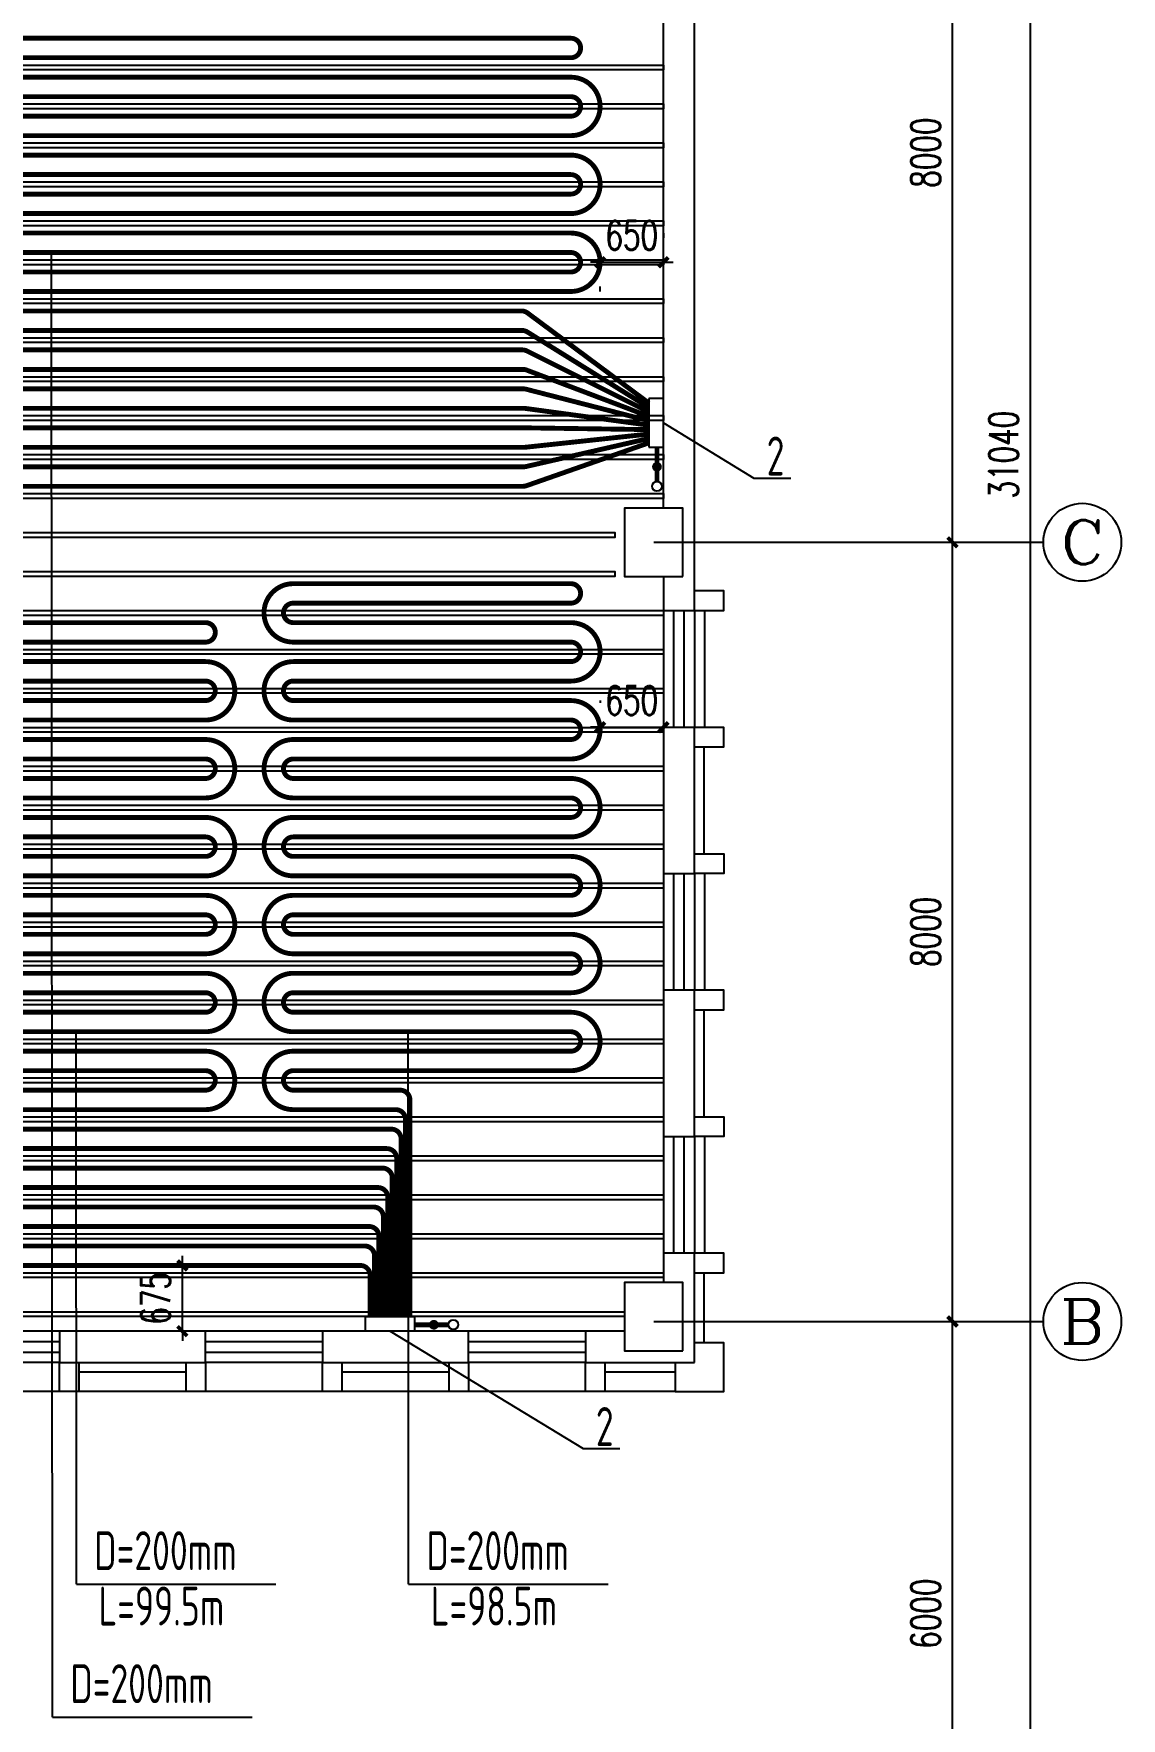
# Model space of a CAD drawing. Extents: x 2430460 to 2514560, y -608375 to -364775.
# Drawn here: x 2493118 to 2504282, y -464617 to -447322 of the extents above; entities that cross this region are included whole.
import ezdxf
from ezdxf.enums import TextEntityAlignment as Align

# ---------------------------------------------------------------- set-up
doc = ezdxf.new("R2010")
doc.units = 0
doc.header["$LTSCALE"] = 1000
doc.header["$MEASUREMENT"] = 0
doc.linetypes.add('DASH', pattern=[0.35, 0.25, -0.1])
for name, color, linetype in [('AXIS', 3, 'Continuous'), ('AXIS_TEXT', 7, 'Continuous'), ('COLUMN', 9, 'Continuous'), ('EQ-采暖分集水器', 7, 'Continuous'), ('PIPE-地暖供', 4, 'Continuous'), ('PIPE-暖供水', 3, 'Continuous'), ('PUB_DIM', 3, 'Continuous'), ('TH_DIM', 3, 'Continuous'), ('VPIPE-暖供水', 3, 'Continuous'), ('VPIPE-暖回水', 2, 'Continuous'), ('WALL', 9, 'Continuous'), ('WINDOW', 4, 'Continuous'), ('木龙骨', 23, 'Continuous')]:
    doc.layers.add(name, color=color, linetype=linetype)
doc.styles.add('26#标准$0$TSSD_REIN', font='Tssdeng.shx', dxfattribs={"width": 0.7, "bigfont": 'tssdchn.shx'})
doc.styles.add('_TCH_AXIS', font='COMPLEX', dxfattribs={"bigfont": 'GBCBIG'})
doc.styles.add('_TCH_DIM_T3', font='SIMPLEX', dxfattribs={"width": 0.705882, "bigfont": 'GBCBIG'})
doc.styles.add('COMPLEX', font='COMPLEX')
doc.dimstyles.new('_TCH_ARCH&&100', dxfattribs={"dimtxt": 297.5, "dimasz": 100, "dimexe": 250, "dimexo": 300, "dimgap": 126.25, "dimtad": 1, "dimdec": 0, "dimzin": 0, "dimdsep": 46, "dimtxsty": '_TCH_DIM_T3', "dimblk": 'ARCHTICK', "dimcen": 0.09, "dimclrt": 7, "dimazin": 2, "dimtfac": 1, "dimtdec": 0, "dimtix": 1, "dimtmove": 2, "dimatfit": 3, "dimfxl": 30, "dimtolj": 1, "dimtzin": 0, "dimarcsym": 0})

# ---------------------------------------------------------------- blocks, each defined once
blk = doc.blocks.new('_ArchTick')
at = {"color": 0, "linetype": 'ByBlock', "const_width": 0.4}
blk.add_lwpolyline([(-0.5, -0.5), (0.5, 0.5)], dxfattribs=at)
blk = doc.blocks.new('*D100')
at = {"layer": 'Defpoints', "color": 0, "transparency": 16777216}
for p in [(17435, 19360), (18767, 19360), (17435, 11360)]:
    blk.add_point(p, dxfattribs=at)
at = {"layer": 'PUB_DIM', "color": 0, "lineweight": -2, "transparency": 16777216}
for p, q in [((17735, 19360), (19017, 19360)), ((18767, 11360), (18767, 19360)), ((17735, 11360), (19017, 11360))]:
    blk.add_line(p, q, dxfattribs=at)
at = {"layer": 'PUB_DIM', "color": 0, "lineweight": -2, "transparency": 16777216, "xscale": 100, "yscale": 100, "zscale": 100}
for p, rotation in [((18767, 19360), 90), ((18767, 11360), 270)]:
    blk.add_blockref('_ArchTick', p, dxfattribs=dict(at, rotation=rotation))
at = {"layer": 'PUB_DIM', "color": 7, "transparency": 16777216, "insert": (18492, 15360), "char_height": 297.5, "attachment_point": 5, "rotation": 90, "style": '_TCH_DIM_T3'}
blk.add_mtext('\\A1;8000', dxfattribs=at)
blk = doc.blocks.new('*D101')
at = {"layer": 'Defpoints', "color": 0, "transparency": 16777216}
for p in [(17435, 11360), (18767, 11360), (17435, 3360)]:
    blk.add_point(p, dxfattribs=at)
at = {"layer": 'PUB_DIM', "color": 0, "lineweight": -2, "transparency": 16777216}
for p, q in [((17735, 11360), (19017, 11360)), ((18767, 3360), (18767, 11360)), ((17735, 3360), (19017, 3360))]:
    blk.add_line(p, q, dxfattribs=at)
at = {"layer": 'PUB_DIM', "color": 0, "lineweight": -2, "transparency": 16777216, "xscale": 100, "yscale": 100, "zscale": 100}
for p, rotation in [((18767, 11360), 90), ((18767, 3360), 270)]:
    blk.add_blockref('_ArchTick', p, dxfattribs=dict(at, rotation=rotation))
at = {"layer": 'PUB_DIM', "color": 7, "transparency": 16777216, "insert": (18492, 7360), "char_height": 297.5, "attachment_point": 5, "rotation": 90, "style": '_TCH_DIM_T3'}
blk.add_mtext('\\A1;8000', dxfattribs=at)
blk = doc.blocks.new('*D102')
at = {"layer": 'Defpoints', "color": 0, "transparency": 16777216}
for p in [(17435, 3360), (18767, 3360), (17435, -2640)]:
    blk.add_point(p, dxfattribs=at)
at = {"layer": 'PUB_DIM', "color": 0, "lineweight": -2, "transparency": 16777216}
for p, q in [((17735, 3360), (19017, 3360)), ((18767, -2640), (18767, 3360)), ((17735, -2640), (19017, -2640))]:
    blk.add_line(p, q, dxfattribs=at)
at = {"layer": 'PUB_DIM', "color": 0, "lineweight": -2, "transparency": 16777216, "xscale": 100, "yscale": 100, "zscale": 100}
for p, rotation in [((18767, 3360), 90), ((18767, -2640), 270)]:
    blk.add_blockref('_ArchTick', p, dxfattribs=dict(at, rotation=rotation))
at = {"layer": 'PUB_DIM', "color": 7, "transparency": 16777216, "insert": (18492, 360), "char_height": 297.5, "attachment_point": 5, "rotation": 90, "style": '_TCH_DIM_T3'}
blk.add_mtext('\\A1;6000', dxfattribs=at)
blk = doc.blocks.new('*D104')
at = {"layer": 'Defpoints', "color": 0, "transparency": 16777216}
for p in [(18395, 27780), (19567, 27780), (18395, -3260)]:
    blk.add_point(p, dxfattribs=at)
at = {"layer": 'PUB_DIM', "color": 0, "lineweight": -2, "transparency": 16777216}
for p, q in [((18695, 27780), (19817, 27780)), ((19567, -3260), (19567, 27780)), ((18695, -3260), (19817, -3260))]:
    blk.add_line(p, q, dxfattribs=at)
at = {"layer": 'PUB_DIM', "color": 0, "lineweight": -2, "transparency": 16777216, "xscale": 100, "yscale": 100, "zscale": 100}
for p, rotation in [((19567, 27780), 90), ((19567, -3260), 270)]:
    blk.add_blockref('_ArchTick', p, dxfattribs=dict(at, rotation=rotation))
at = {"layer": 'PUB_DIM', "color": 7, "transparency": 16777216, "insert": (19292, 12260), "char_height": 297.5, "attachment_point": 5, "rotation": 90, "style": '_TCH_DIM_T3'}
blk.add_mtext('\\A1;31040', dxfattribs=at)
blk = doc.blocks.new('*D211')
at = {"layer": 'Defpoints', "color": 0, "transparency": 16777216}
for p in [(17435, 19360), (18767, 19360), (17435, 11360)]:
    blk.add_point(p, dxfattribs=at)
at = {"layer": 'PUB_DIM', "color": 0, "lineweight": -2, "transparency": 16777216}
for p, q in [((17735, 19360), (19017, 19360)), ((18767, 11360), (18767, 19360)), ((17735, 11360), (19017, 11360))]:
    blk.add_line(p, q, dxfattribs=at)
at = {"layer": 'PUB_DIM', "color": 0, "lineweight": -2, "transparency": 16777216, "xscale": 100, "yscale": 100, "zscale": 100}
for p, rotation in [((18767, 19360), 90), ((18767, 11360), 270)]:
    blk.add_blockref('_ArchTick', p, dxfattribs=dict(at, rotation=rotation))
at = {"layer": 'PUB_DIM', "color": 7, "transparency": 16777216, "insert": (18492, 15360), "char_height": 297.5, "attachment_point": 5, "rotation": 90, "style": '_TCH_DIM_T3'}
blk.add_mtext('\\A1;8000', dxfattribs=at)
blk = doc.blocks.new('*D212')
at = {"layer": 'Defpoints', "color": 0, "transparency": 16777216}
for p in [(17435, 11360), (18767, 11360), (17435, 3360)]:
    blk.add_point(p, dxfattribs=at)
at = {"layer": 'PUB_DIM', "color": 0, "lineweight": -2, "transparency": 16777216}
for p, q in [((17735, 11360), (19017, 11360)), ((18767, 3360), (18767, 11360)), ((17735, 3360), (19017, 3360))]:
    blk.add_line(p, q, dxfattribs=at)
at = {"layer": 'PUB_DIM', "color": 0, "lineweight": -2, "transparency": 16777216, "xscale": 100, "yscale": 100, "zscale": 100}
for p, rotation in [((18767, 11360), 90), ((18767, 3360), 270)]:
    blk.add_blockref('_ArchTick', p, dxfattribs=dict(at, rotation=rotation))
at = {"layer": 'PUB_DIM', "color": 7, "transparency": 16777216, "insert": (18492, 7360), "char_height": 297.5, "attachment_point": 5, "rotation": 90, "style": '_TCH_DIM_T3'}
blk.add_mtext('\\A1;8000', dxfattribs=at)
blk = doc.blocks.new('*D213')
at = {"layer": 'Defpoints', "color": 0, "transparency": 16777216}
for p in [(17435, 3360), (18767, 3360), (17435, -2640)]:
    blk.add_point(p, dxfattribs=at)
at = {"layer": 'PUB_DIM', "color": 0, "lineweight": -2, "transparency": 16777216}
for p, q in [((17735, 3360), (19017, 3360)), ((18767, -2640), (18767, 3360)), ((17735, -2640), (19017, -2640))]:
    blk.add_line(p, q, dxfattribs=at)
at = {"layer": 'PUB_DIM', "color": 0, "lineweight": -2, "transparency": 16777216, "xscale": 100, "yscale": 100, "zscale": 100}
for p, rotation in [((18767, 3360), 90), ((18767, -2640), 270)]:
    blk.add_blockref('_ArchTick', p, dxfattribs=dict(at, rotation=rotation))
at = {"layer": 'PUB_DIM', "color": 7, "transparency": 16777216, "insert": (18492, 360), "char_height": 297.5, "attachment_point": 5, "rotation": 90, "style": '_TCH_DIM_T3'}
blk.add_mtext('\\A1;6000', dxfattribs=at)
blk = doc.blocks.new('*D215')
at = {"layer": 'Defpoints', "color": 0, "transparency": 16777216}
for p in [(18395, 27780), (19567, 27780), (18395, -3260)]:
    blk.add_point(p, dxfattribs=at)
at = {"layer": 'PUB_DIM', "color": 0, "lineweight": -2, "transparency": 16777216}
for p, q in [((18695, 27780), (19817, 27780)), ((19567, -3260), (19567, 27780)), ((18695, -3260), (19817, -3260))]:
    blk.add_line(p, q, dxfattribs=at)
at = {"layer": 'PUB_DIM', "color": 0, "lineweight": -2, "transparency": 16777216, "xscale": 100, "yscale": 100, "zscale": 100}
for p, rotation in [((19567, 27780), 90), ((19567, -3260), 270)]:
    blk.add_blockref('_ArchTick', p, dxfattribs=dict(at, rotation=rotation))
at = {"layer": 'PUB_DIM', "color": 7, "transparency": 16777216, "insert": (19292, 12260), "char_height": 297.5, "attachment_point": 5, "rotation": 90, "style": '_TCH_DIM_T3'}
blk.add_mtext('\\A1;31040', dxfattribs=at)
blk = doc.blocks.new('*D322')
at = {"layer": 'Defpoints', "color": 0, "transparency": 16777216}
for p in [(17435, 19360), (18767, 19360), (17435, 11360)]:
    blk.add_point(p, dxfattribs=at)
at = {"layer": 'PUB_DIM', "color": 0, "lineweight": -2, "transparency": 16777216}
for p, q in [((17735, 19360), (19017, 19360)), ((18767, 11360), (18767, 19360)), ((17735, 11360), (19017, 11360))]:
    blk.add_line(p, q, dxfattribs=at)
at = {"layer": 'PUB_DIM', "color": 0, "lineweight": -2, "transparency": 16777216, "xscale": 100, "yscale": 100, "zscale": 100}
for p, rotation in [((18767, 19360), 90), ((18767, 11360), 270)]:
    blk.add_blockref('_ArchTick', p, dxfattribs=dict(at, rotation=rotation))
at = {"layer": 'PUB_DIM', "color": 7, "transparency": 16777216, "insert": (18492, 15360), "char_height": 297.5, "attachment_point": 5, "rotation": 90, "style": '_TCH_DIM_T3'}
blk.add_mtext('\\A1;8000', dxfattribs=at)
blk = doc.blocks.new('*D323')
at = {"layer": 'Defpoints', "color": 0, "transparency": 16777216}
for p in [(17435, 11360), (18767, 11360), (17435, 3360)]:
    blk.add_point(p, dxfattribs=at)
at = {"layer": 'PUB_DIM', "color": 0, "lineweight": -2, "transparency": 16777216}
for p, q in [((17735, 11360), (19017, 11360)), ((18767, 3360), (18767, 11360)), ((17735, 3360), (19017, 3360))]:
    blk.add_line(p, q, dxfattribs=at)
at = {"layer": 'PUB_DIM', "color": 0, "lineweight": -2, "transparency": 16777216, "xscale": 100, "yscale": 100, "zscale": 100}
for p, rotation in [((18767, 11360), 90), ((18767, 3360), 270)]:
    blk.add_blockref('_ArchTick', p, dxfattribs=dict(at, rotation=rotation))
at = {"layer": 'PUB_DIM', "color": 7, "transparency": 16777216, "insert": (18492, 7360), "char_height": 297.5, "attachment_point": 5, "rotation": 90, "style": '_TCH_DIM_T3'}
blk.add_mtext('\\A1;8000', dxfattribs=at)
blk = doc.blocks.new('*D324')
at = {"layer": 'Defpoints', "color": 0, "transparency": 16777216}
for p in [(17435, 3360), (18767, 3360), (17435, -2640)]:
    blk.add_point(p, dxfattribs=at)
at = {"layer": 'PUB_DIM', "color": 0, "lineweight": -2, "transparency": 16777216}
for p, q in [((17735, 3360), (19017, 3360)), ((18767, -2640), (18767, 3360)), ((17735, -2640), (19017, -2640))]:
    blk.add_line(p, q, dxfattribs=at)
at = {"layer": 'PUB_DIM', "color": 0, "lineweight": -2, "transparency": 16777216, "xscale": 100, "yscale": 100, "zscale": 100}
for p, rotation in [((18767, 3360), 90), ((18767, -2640), 270)]:
    blk.add_blockref('_ArchTick', p, dxfattribs=dict(at, rotation=rotation))
at = {"layer": 'PUB_DIM', "color": 7, "transparency": 16777216, "insert": (18492, 360), "char_height": 297.5, "attachment_point": 5, "rotation": 90, "style": '_TCH_DIM_T3'}
blk.add_mtext('\\A1;6000', dxfattribs=at)
blk = doc.blocks.new('*D326')
at = {"layer": 'Defpoints', "color": 0, "transparency": 16777216}
for p in [(18395, 27780), (19567, 27780), (18395, -3260)]:
    blk.add_point(p, dxfattribs=at)
at = {"layer": 'PUB_DIM', "color": 0, "lineweight": -2, "transparency": 16777216}
for p, q in [((18695, 27780), (19817, 27780)), ((19567, -3260), (19567, 27780)), ((18695, -3260), (19817, -3260))]:
    blk.add_line(p, q, dxfattribs=at)
at = {"layer": 'PUB_DIM', "color": 0, "lineweight": -2, "transparency": 16777216, "xscale": 100, "yscale": 100, "zscale": 100}
for p, rotation in [((19567, 27780), 90), ((19567, -3260), 270)]:
    blk.add_blockref('_ArchTick', p, dxfattribs=dict(at, rotation=rotation))
at = {"layer": 'PUB_DIM', "color": 7, "transparency": 16777216, "insert": (19292, 12260), "char_height": 297.5, "attachment_point": 5, "rotation": 90, "style": '_TCH_DIM_T3'}
blk.add_mtext('\\A1;31040', dxfattribs=at)
blk = doc.blocks.new('_FZHK')
blk.add_lwpolyline([(-0.5, -0.5), (0.5, -0.5), (0.5, 0.5), (-0.5, 0.5)], close=True)
blk = doc.blocks.new('$WINLIB2D$00000001')
at = {"color": 0}
for points in [[(-0.5, 0.5), (-0.5, -0.5)], [(-0.5, 0.5), (0.5, 0.5)], [(0.5, -0.5), (0.5, 0.5)], [(0.5, 0.167), (-0.5, 0.167)], [(0.5, -0.167), (-0.5, -0.167)], [(-0.5, -0.5), (0.5, -0.5)]]:
    blk.add_lwpolyline(points, dxfattribs=at)
blk = doc.blocks.new('*D430')
at = {"layer": 'Defpoints', "color": 0, "transparency": 16777216}
for p in [(17435, 19360), (18767, 19360), (17435, 11360)]:
    blk.add_point(p, dxfattribs=at)
at = {"layer": 'PUB_DIM', "color": 0, "lineweight": -2, "transparency": 16777216}
for p, q in [((17735, 19360), (19017, 19360)), ((18767, 11360), (18767, 19360)), ((17735, 11360), (19017, 11360))]:
    blk.add_line(p, q, dxfattribs=at)
at = {"layer": 'PUB_DIM', "color": 0, "lineweight": -2, "transparency": 16777216, "xscale": 100, "yscale": 100, "zscale": 100}
for p, rotation in [((18767, 19360), 90), ((18767, 11360), 270)]:
    blk.add_blockref('_ArchTick', p, dxfattribs=dict(at, rotation=rotation))
at = {"layer": 'PUB_DIM', "color": 7, "transparency": 16777216, "insert": (18492, 15360), "char_height": 297.5, "attachment_point": 5, "rotation": 90, "style": '_TCH_DIM_T3'}
blk.add_mtext('\\A1;8000', dxfattribs=at)
blk = doc.blocks.new('*D431')
at = {"layer": 'Defpoints', "color": 0, "transparency": 16777216}
for p in [(17435, 11360), (18767, 11360), (17435, 3360)]:
    blk.add_point(p, dxfattribs=at)
at = {"layer": 'PUB_DIM', "color": 0, "lineweight": -2, "transparency": 16777216}
for p, q in [((17735, 11360), (19017, 11360)), ((18767, 3360), (18767, 11360)), ((17735, 3360), (19017, 3360))]:
    blk.add_line(p, q, dxfattribs=at)
at = {"layer": 'PUB_DIM', "color": 0, "lineweight": -2, "transparency": 16777216, "xscale": 100, "yscale": 100, "zscale": 100}
for p, rotation in [((18767, 11360), 90), ((18767, 3360), 270)]:
    blk.add_blockref('_ArchTick', p, dxfattribs=dict(at, rotation=rotation))
at = {"layer": 'PUB_DIM', "color": 7, "transparency": 16777216, "insert": (18492, 7360), "char_height": 297.5, "attachment_point": 5, "rotation": 90, "style": '_TCH_DIM_T3'}
blk.add_mtext('\\A1;8000', dxfattribs=at)
blk = doc.blocks.new('*D432')
at = {"layer": 'Defpoints', "color": 0, "transparency": 16777216}
for p in [(17435, 3360), (18767, 3360), (17435, -2640)]:
    blk.add_point(p, dxfattribs=at)
at = {"layer": 'PUB_DIM', "color": 0, "lineweight": -2, "transparency": 16777216}
for p, q in [((17735, 3360), (19017, 3360)), ((18767, -2640), (18767, 3360)), ((17735, -2640), (19017, -2640))]:
    blk.add_line(p, q, dxfattribs=at)
at = {"layer": 'PUB_DIM', "color": 0, "lineweight": -2, "transparency": 16777216, "xscale": 100, "yscale": 100, "zscale": 100}
for p, rotation in [((18767, 3360), 90), ((18767, -2640), 270)]:
    blk.add_blockref('_ArchTick', p, dxfattribs=dict(at, rotation=rotation))
at = {"layer": 'PUB_DIM', "color": 7, "transparency": 16777216, "insert": (18492, 360), "char_height": 297.5, "attachment_point": 5, "rotation": 90, "style": '_TCH_DIM_T3'}
blk.add_mtext('\\A1;6000', dxfattribs=at)
blk = doc.blocks.new('*D434')
at = {"layer": 'Defpoints', "color": 0, "transparency": 16777216}
for p in [(18395, 27780), (19567, 27780), (18395, -3260)]:
    blk.add_point(p, dxfattribs=at)
at = {"layer": 'PUB_DIM', "color": 0, "lineweight": -2, "transparency": 16777216}
for p, q in [((18695, 27780), (19817, 27780)), ((19567, -3260), (19567, 27780)), ((18695, -3260), (19817, -3260))]:
    blk.add_line(p, q, dxfattribs=at)
at = {"layer": 'PUB_DIM', "color": 0, "lineweight": -2, "transparency": 16777216, "xscale": 100, "yscale": 100, "zscale": 100}
for p, rotation in [((19567, 27780), 90), ((19567, -3260), 270)]:
    blk.add_blockref('_ArchTick', p, dxfattribs=dict(at, rotation=rotation))
at = {"layer": 'PUB_DIM', "color": 7, "transparency": 16777216, "insert": (19292, 12260), "char_height": 297.5, "attachment_point": 5, "rotation": 90, "style": '_TCH_DIM_T3'}
blk.add_mtext('\\A1;31040', dxfattribs=at)
blk = doc.blocks.new('_AXISO')
blk.add_circle((0, 0), 0.5)
at = {"layer": 'AXIS_TEXT', "style": 'COMPLEX', "width": 1.041667}
blk.add_attdef('A', text='', height=0.56, dxfattribs=at).set_placement((-0.25, -0.28), (0.25, -0.28), align=Align.FIT)
blk = doc.blocks.new('*D613')
at = {"layer": 'Defpoints', "color": 0, "transparency": 16777216}
for p in [(2494644, -459968), (2494747, -459968), (2494747, -460643)]:
    blk.add_point(p, dxfattribs=at)
at = {"layer": 'TH_DIM', "color": 0, "lineweight": -2, "transparency": 16777216}
for p, q in [((2494644, -459968), (2494644, -459868)), ((2494447, -459968), (2494394, -459968)), ((2494644, -460643), (2494644, -459968)), ((2494447, -460643), (2494394, -460643)), ((2494644, -460643), (2494644, -460743))]:
    blk.add_line(p, q, dxfattribs=at)
at = {"layer": 'TH_DIM', "color": 0, "lineweight": -2, "transparency": 16777216, "xscale": 100, "yscale": 100, "zscale": 100}
for p, rotation in [((2494644, -459968), 270), ((2494644, -460643), 90)]:
    blk.add_blockref('_ArchTick', p, dxfattribs=dict(at, rotation=rotation))
at = {"layer": 'TH_DIM', "color": 7, "transparency": 16777216, "insert": (2494369, -460306), "char_height": 297.5, "attachment_point": 5, "rotation": 90, "style": '_TCH_DIM_T3'}
blk.add_mtext('\\A1;675', dxfattribs=at)
blk = doc.blocks.new('*D644')
at = {"layer": 'Defpoints', "color": 0, "transparency": 16777216}
for p in [(2498932, -449668), (2499582, -449668), (2499582, -449668)]:
    blk.add_point(p, dxfattribs=at)
at = {"layer": 'TH_DIM', "color": 0, "lineweight": -2, "transparency": 16777216}
for p, q in [((2499582, -449368), (2499582, -449418)), ((2498932, -449668), (2498832, -449668)), ((2498932, -449668), (2499582, -449668)), ((2499582, -449668), (2499682, -449668)), ((2498932, -449968), (2498932, -449918))]:
    blk.add_line(p, q, dxfattribs=at)
at = {"layer": 'TH_DIM', "color": 0, "lineweight": -2, "transparency": 16777216, "xscale": 100, "yscale": 100, "zscale": 100}
blk.add_blockref('_ArchTick', (2498932, -449668), dxfattribs=at)
at = {"layer": 'TH_DIM', "color": 0, "lineweight": -2, "transparency": 16777216, "xscale": 100, "yscale": 100, "zscale": 100, "rotation": 180}
blk.add_blockref('_ArchTick', (2499582, -449668), dxfattribs=at)
at = {"layer": 'TH_DIM', "color": 7, "transparency": 16777216, "insert": (2499257, -449393), "char_height": 297.5, "attachment_point": 5, "style": '_TCH_DIM_T3'}
blk.add_mtext('\\A1;650', dxfattribs=at)
blk = doc.blocks.new('*D645')
at = {"layer": 'Defpoints', "color": 0, "transparency": 16777216}
for p in [(2498932, -454468), (2499582, -454443), (2499582, -454468)]:
    blk.add_point(p, dxfattribs=at)
at = {"layer": 'TH_DIM', "color": 0, "lineweight": -2, "transparency": 16777216}
for p, q in [((2498932, -454168), (2498932, -454193)), ((2499582, -454168), (2499582, -454193)), ((2498932, -454443), (2498832, -454443)), ((2498932, -454443), (2499582, -454443)), ((2499582, -454443), (2499682, -454443))]:
    blk.add_line(p, q, dxfattribs=at)
at = {"layer": 'TH_DIM', "color": 0, "lineweight": -2, "transparency": 16777216, "xscale": 100, "yscale": 100, "zscale": 100}
blk.add_blockref('_ArchTick', (2498932, -454443), dxfattribs=at)
at = {"layer": 'TH_DIM', "color": 0, "lineweight": -2, "transparency": 16777216, "xscale": 100, "yscale": 100, "zscale": 100, "rotation": 180}
blk.add_blockref('_ArchTick', (2499582, -454443), dxfattribs=at)
at = {"layer": 'TH_DIM', "color": 7, "transparency": 16777216, "insert": (2499257, -454168), "char_height": 297.5, "attachment_point": 5, "style": '_TCH_DIM_T3'}
blk.add_mtext('\\A1;650', dxfattribs=at)
blk = doc.blocks.new('A$C5D18424C')
for p, q in [((16220, 10660), (16220, 9460)), ((16219.7, 8160), (16219.7, 9260)), ((16220, 7960), (16220, 6760)), ((16219.7, 5460), (16219.7, 6560)), ((16220, 5260), (16220, 4060)), ((16219.7, 3140), (16219.7, 3860))]:
    blk.add_line(p, q)
for points in [[(16119.7, 10660), (16419.7, 10660), (16419.7, 10860), (16119.7, 10860)], [(16119.7, 9260), (16419.7, 9260), (16419.7, 9460), (16119.7, 9460)], [(16119.7, 8160), (16419.7, 8160), (16419.7, 7960), (16119.7, 7960)], [(16119.7, 6560), (16419.7, 6560), (16419.7, 6760), (16119.7, 6760)], [(16119.7, 5460), (16419.7, 5460), (16419.7, 5260), (16119.7, 5260)], [(16119.7, 3860), (16419.7, 3860), (16419.7, 4060), (16119.7, 4060)], [(15920, 2940), (15920, 2640), (16420, 2640), (16420, 3140), (16120, 3140)], [(9800, 2940), (9800, 2640), (9600, 2640), (9600, 2940)], [(10900, 2840), (9800, 2840)], [(11100, 2940), (11100, 2640), (10900, 2640), (10900, 2940)], [(12500, 2940), (12500, 2640), (12300, 2640), (12300, 2940)], [(13600, 2840), (12500, 2840)], [(13800, 2940), (13800, 2640), (13600, 2640), (13600, 2940)], [(15200, 2940), (15200, 2640), (15000, 2640), (15000, 2940)], [(15920, 2840), (15200, 2840)], [(15920, 2640), (320, 2640)]]:
    blk.add_lwpolyline(points)
at = {"layer": 'AXIS'}
for p, q in [((15700, 11360), (19700, 11360)), ((15700, 3360), (19700, 3360))]:
    blk.add_line(p, q, dxfattribs=at)
at = {"layer": 'WALL'}
for p, q in [((16120, 11360), (16120, 19360)), ((15800, 11710), (15800, 19060)), ((16120, 10660), (16120, 11360)), ((15800, 11010), (15800, 10660)), ((15800, 10660), (16120, 10660)), ((16120, 9460), (15800, 9460)), ((15800, 9460), (15800, 7960)), ((16120, 7960), (16120, 9460)), ((15800, 7960), (16120, 7960)), ((16120, 6760), (15800, 6760)), ((15800, 6760), (15800, 5260)), ((16120, 5260), (16120, 6760)), ((15800, 5260), (16120, 5260)), ((16120, 4060), (15800, 4060)), ((15800, 4060), (15800, 3760)), ((16120, 2940), (16120, 4060)), ((11100, 3260), (9600, 3260)), ((9600, 3260), (9600, 2940)), ((11100, 2940), (11100, 3260)), ((13800, 3260), (12300, 3260)), ((12300, 3260), (12300, 2940)), ((13800, 2940), (13800, 3260)), ((15400, 3260), (15000, 3260)), ((15000, 3260), (15000, 2940)), ((9600, 2940), (11100, 2940)), ((12300, 2940), (13800, 2940)), ((15000, 2940), (16120, 2940))]:
    blk.add_line(p, q, dxfattribs=at)
at = {"layer": 'AXIS'}
ref = blk.add_blockref('_AXISO', (20100, 11360), dxfattribs=dict(at, xscale=800, yscale=800, zscale=800))
ref.add_attrib('A', 'C', dxfattribs={"layer": 'AXIS_TEXT', "height": 452.5, "style": '_TCH_AXIS', "width": 1.4}).set_placement((19873.7, 11133.8), (20326.3, 11133.8), align=Align.FIT)
ref = blk.add_blockref('_AXISO', (20100, 3360), dxfattribs=dict(at, xscale=800, yscale=800, zscale=800))
ref.add_attrib('A', 'B', dxfattribs={"layer": 'AXIS_TEXT', "height": 452.5, "style": '_TCH_AXIS', "width": 1.235294}).set_placement((19873.7, 3133.8), (20326.3, 3133.8), align=Align.FIT)
at = {"layer": 'COLUMN', "yscale": 600, "zscale": 600, "rotation": 90}
for p, xscale in [((15700, 11360), 700), ((15700, 3410), 699.9990233504213)]:
    blk.add_blockref('_FZHK', p, dxfattribs=dict(at, xscale=xscale))
at = {"layer": 'WINDOW'}
for p, xscale, yscale, zscale, rotation in [((15960, 10060), -1200, 320, -1200, 90), ((15960, 7360), -1200, 320, -1200, 90), ((15960, 4660), -1200, 320, -1200, 90), ((9000, 3100), 1200, -320, 1200, 180), ((11700, 3100), 1200, -320, 1200, 180), ((14400, 3100), 1200, -320, 1200, 180)]:
    blk.add_blockref('$WINLIB2D$00000001', p, dxfattribs=dict(at, xscale=xscale, yscale=yscale, zscale=zscale, rotation=rotation))
at = {"layer": 'PUB_DIM'}
for p1, p2, distance, picture, middle in [((18394.6, -3260), (18394.6, 27780), -1172.6, '*D104', (19292.2, 12260)), ((18394.6, -3260), (18394.6, 27780), -1172.6, '*D215', (19292.2, 12260)), ((18394.6, -3260), (18394.6, 27780), -1172.6, '*D326', (19292.2, 12260)), ((18394.6, -3260), (18394.6, 27780), -1172.6, '*D434', (19292.2, 12260)), ((17435.2, 11360), (17435.2, 19360), -1332.2, '*D100', (18492.4, 15360)), ((17435.2, 11360), (17435.2, 19360), -1332.2, '*D211', (18492.4, 15360)), ((17435.2, 11360), (17435.2, 19360), -1332.2, '*D322', (18492.4, 15360)), ((17435.2, 11360), (17435.2, 19360), -1332.2, '*D430', (18492.4, 15360)), ((17435.2, 3360), (17435.2, 11360), -1332.2, '*D101', (18492.4, 7360)), ((17435.2, 3360), (17435.2, 11360), -1332.2, '*D212', (18492.4, 7360)), ((17435.2, 3360), (17435.2, 11360), -1332.2, '*D323', (18492.4, 7360)), ((17435.2, 3360), (17435.2, 11360), -1332.2, '*D431', (18492.4, 7360)), ((17435.2, -2640), (17435.2, 3360), -1332.2, '*D102', (18492.4, 360)), ((17435.2, -2640), (17435.2, 3360), -1332.2, '*D213', (18492.4, 360)), ((17435.2, -2640), (17435.2, 3360), -1332.2, '*D324', (18492.4, 360)), ((17435.2, -2640), (17435.2, 3360), -1332.2, '*D432', (18492.4, 360))]:
    dim = blk.add_aligned_dim(p1=p1, p2=p2, distance=distance, dimstyle='_TCH_ARCH&&100', dxfattribs=at)
    dim.commit()
    dim.dimension.update_dxf_attribs({"geometry": picture, "text_midpoint": middle})

msp = doc.modelspace()

# ---------------------------------------------------------------- hatches: boundary and pattern name
at = {"layer": 'VPIPE-暖回水', "linetype": 'DASH'}
for points in [[(2499565.7, -451768.3), (2499564.6, -451757.9), (2499561.4, -451747.9), (2499556.2, -451738.9), (2499549.2, -451731.1), (2499540.7, -451725), (2499531.2, -451720.7), (2499520.9, -451718.5), (2499510.5, -451718.5), (2499500.3, -451720.7), (2499490.7, -451725), (2499482.2, -451731.1), (2499475.3, -451738.9), (2499470, -451747.9), (2499466.8, -451757.9), (2499465.7, -451768.3), (2499466.8, -451778.7), (2499470, -451788.6), (2499475.3, -451797.7), (2499482.2, -451805.4), (2499490.7, -451811.6), (2499500.3, -451815.8), (2499510.5, -451818), (2499520.9, -451818), (2499531.2, -451815.8), (2499540.7, -451811.6), (2499549.2, -451805.4), (2499556.2, -451797.7), (2499561.4, -451788.6), (2499564.6, -451778.7)], [(2497275.4, -460577), (2497274.3, -460566.6), (2497271, -460556.6), (2497265.8, -460547.6), (2497258.8, -460539.8), (2497250.4, -460533.7), (2497240.8, -460529.4), (2497230.6, -460527.2), (2497220.1, -460527.2), (2497209.9, -460529.4), (2497200.4, -460533.7), (2497191.9, -460539.8), (2497184.9, -460547.6), (2497179.7, -460556.6), (2497176.5, -460566.6), (2497175.4, -460577), (2497176.5, -460587.4), (2497179.7, -460597.3), (2497184.9, -460606.4), (2497191.9, -460614.1), (2497200.4, -460620.3), (2497209.9, -460624.5), (2497220.1, -460626.7), (2497230.6, -460626.7), (2497240.8, -460624.5), (2497250.4, -460620.3), (2497258.8, -460614.1), (2497265.8, -460606.4), (2497271, -460597.3), (2497274.3, -460587.4)]]:
    msp.add_hatch(color=256, dxfattribs=at).paths.add_polyline_path(points)

# ---------------------------------------------------------------- linework, layer by layer
for p, q in [((2493311.2, -464606.3), (2493300.4, -449568.3)), ((2499582, -451318.3), (2500510.1, -451884.4)), ((2499582, -451318.3), (2500510.1, -451884.4)), ((2500510.1, -451884.4), (2500888.2, -451884.4)), ((2493556.4, -463240.9), (2493552.4, -457568.3)), ((2496966.8, -463240.9), (2496962.9, -457568.3)), ((2499582, -459793.3), (2499582, -459843.3)), ((2499582, -459793.3), (2499582, -459843.3)), ((2496775.4, -460643.3), (2498756.8, -461848.8)), ((2498756.8, -461848.8), (2499135, -461848.8)), ((2493556.4, -463240.9), (2495604, -463240.9)), ((2496966.8, -463240.9), (2499014.5, -463240.9)), ((2493311.2, -464606.3), (2495358.8, -464606.3))]:
    msp.add_line(p, q)
at = {"layer": 'EQ-采暖分集水器'}
for p, q in [((2499432, -451068.3), (2499432, -451568.3)), ((2499582, -451068.3), (2499432, -451068.3)), ((2499432, -451068.3), (2499432, -451568.3)), ((2499582, -451068.3), (2499432, -451068.3)), ((2499432, -451068.3), (2499432, -451568.3)), ((2499582, -451068.3), (2499432, -451068.3)), ((2499432, -451068.3), (2499432, -451568.3)), ((2499582, -451068.3), (2499432, -451068.3)), ((2499582, -451568.3), (2499582, -451068.3)), ((2499582, -451568.3), (2499582, -451068.3)), ((2499582, -451568.3), (2499582, -451068.3)), ((2499582, -451568.3), (2499582, -451068.3)), ((2499432, -451568.3), (2499582, -451568.3)), ((2499432, -451568.3), (2499582, -451568.3)), ((2499432, -451568.3), (2499582, -451568.3)), ((2499432, -451568.3), (2499582, -451568.3)), ((2496525.4, -460493.3), (2497025.4, -460493.3)), ((2496525.4, -460643.3), (2496525.4, -460493.3)), ((2496525.4, -460493.3), (2497025.4, -460493.3)), ((2496525.4, -460643.3), (2496525.4, -460493.3)), ((2496525.4, -460493.3), (2497025.4, -460493.3)), ((2496525.4, -460643.3), (2496525.4, -460493.3)), ((2496525.4, -460493.3), (2497025.4, -460493.3)), ((2496525.4, -460643.3), (2496525.4, -460493.3)), ((2497025.4, -460493.3), (2497025.4, -460643.3)), ((2497025.4, -460493.3), (2497025.4, -460643.3)), ((2497025.4, -460493.3), (2497025.4, -460643.3)), ((2497025.4, -460493.3), (2497025.4, -460643.3)), ((2497025.4, -460643.3), (2496525.4, -460643.3)), ((2497025.4, -460643.3), (2496525.4, -460643.3)), ((2497025.4, -460643.3), (2496525.4, -460643.3)), ((2497025.4, -460643.3), (2496525.4, -460643.3))]:
    msp.add_line(p, q, dxfattribs=at)
at = {"layer": 'PIPE-地暖供', "const_width": 50}
for points in [[(2492232, -447368.3), (2498632, -447368.3, -0.4142136), (2498732, -447468.3, -0.4142136), (2498632, -447568.3), (2492232, -447568.3, 0.4142136)], [(2492232, -447768.3), (2498632, -447768.3, -0.4142136), (2498932, -448068.3, -0.4142136), (2498632, -448368.3), (2492232, -448368.3, 0.4142136)], [(2492232, -448168.3), (2498632, -448168.3, 0.4142136), (2498732, -448068.3, 0.4142136), (2498632, -447968.3), (2492232, -447968.3, -0.4142136)], [(2492232, -448568.3), (2498632, -448568.3, -0.4142136), (2498932, -448868.3, -0.4142136), (2498632, -449168.3), (2492232, -449168.3, 0.4142136)], [(2492232, -448968.3), (2498632, -448968.3, 0.4142136), (2498732, -448868.3, 0.4142136), (2498632, -448768.3), (2492232, -448768.3, -0.4142136)], [(2492232, -449368.3), (2498632, -449368.3, -0.4142136), (2498932, -449668.3, -0.4142136), (2498632, -449968.3), (2492232, -449968.3, 0.4142136)], [(2492232, -449768.3), (2498632, -449768.3, 0.4142136), (2498732, -449668.3, 0.4142136), (2498632, -449568.3), (2492232, -449568.3, -0.4142136)], [(2492232, -450168.3), (2498126.4, -450168.3, -0.1611217), (2498186, -450188), (2499432, -451113.7)], [(2499432, -451159.2), (2498183.7, -450383.3, 0.1399284), (2498130.9, -450368.3), (2492232, -450368.3, -0.4142136)], [(2489032, -450568.3), (2498135.9, -450568.3, -0.116451), (2498180.6, -450578.8), (2499432, -451204.6)], [(2499432, -451250.1), (2498176.6, -450774.7, 0.0907363), (2498141.2, -450768.3), (2489032, -450768.3, -0.4142136)], [(2488532, -450968.3), (2498146.8, -450968.3, -0.0630159), (2498171.7, -450971.4), (2499432, -451295.5)], [(2499432, -451341), (2498166.2, -451169.2, 0.033741), (2498152.7, -451168.3), (2484332, -451168.3, -0.4142136)], [(2480932, -451368.3), (2498158.8, -451368.3, -0.0035718), (2498160.2, -451368.3), (2499432, -451386.5)], [(2499432, -451431.9), (2498164.8, -451567.7, -0.0266947), (2498154.1, -451568.3), (2480932, -451568.3, -0.4142136)], [(2478732, -451768.3), (2498148.2, -451768.3, 0.0562462), (2498170.5, -451765.8), (2499432, -451477.4)], [(2499432, -451522.8), (2498175.5, -451962.7, -0.0843813), (2498142.5, -451968.3), (2478732, -451968.3, -0.4142136)], [(2496934.5, -460493.3), (2496934.5, -458468.3, 0.4142136), (2496834.5, -458368.3), (2495782, -458368.3, -0.4142136), (2495482, -458068.3, -0.4142136), (2495782, -457768.3), (2498632, -457768.3, 0.4142136), (2498732, -457668.3, 0.4142136), (2498632, -457568.3), (2495782, -457568.3, -0.4142136), (2495482, -457268.3, -0.4142136), (2495782, -456968.3), (2498632, -456968.3, 0.4142136), (2498732, -456868.3, 0.4142136), (2498632, -456768.3), (2495782, -456768.3, -0.4142136), (2495482, -456468.3, -0.4142136), (2495782, -456168.3), (2498632, -456168.3, 0.4142136), (2498732, -456068.3, 0.4142136), (2498632, -455968.3), (2495782, -455968.3, -0.4142136), (2495482, -455668.3, -0.4142136), (2495782, -455368.3), (2498632, -455368.3, 0.4142136), (2498732, -455268.3, 0.4142136), (2498632, -455168.3), (2495782, -455168.3, -0.4142136), (2495482, -454868.3, -0.4142136), (2495782, -454568.3), (2498632, -454568.3, 0.4142136), (2498732, -454468.3, 0.4142136), (2498632, -454368.3), (2495782, -454368.3, -0.4142136), (2495482, -454068.3, -0.4142136), (2495782, -453768.3), (2498632, -453768.3, 0.4142136), (2498732, -453668.3, 0.4142136), (2498632, -453568.3), (2495782, -453568.3, -0.4142136), (2495482, -453268.3, -0.4142136), (2495782, -452968.3), (2498632, -452968.3, -0.4142136), (2498732, -453068.3, -0.4142136), (2498632, -453168.3), (2495782, -453168.3, 0.4142136), (2495682, -453268.3, 0.4142136), (2495782, -453368.3), (2498632, -453368.3, -0.4142136), (2498932, -453668.3, -0.4142136), (2498632, -453968.3), (2495782, -453968.3, 0.4142136), (2495682, -454068.3, 0.4142136), (2495782, -454168.3), (2498632, -454168.3, -0.4142136), (2498932, -454468.3, -0.4142136), (2498632, -454768.3), (2495782, -454768.3, 0.4142136), (2495682, -454868.3, 0.4142136), (2495782, -454968.3), (2498632, -454968.3, -0.4142136), (2498932, -455268.3, -0.4142136), (2498632, -455568.3), (2495782, -455568.3, 0.4142136), (2495682, -455668.3, 0.4142136), (2495782, -455768.3), (2498632, -455768.3, -0.4142136), (2498932, -456068.3, -0.4142136), (2498632, -456368.3), (2495782, -456368.3, 0.4142136), (2495682, -456468.3, 0.4142136), (2495782, -456568.3), (2498632, -456568.3, -0.4142136), (2498932, -456868.3, -0.4142136), (2498632, -457168.3), (2495782, -457168.3, 0.4142136), (2495682, -457268.3, 0.4142136), (2495782, -457368.3), (2498632, -457368.3, -0.4142136), (2498932, -457668.3, -0.4142136), (2498632, -457968.3), (2495782, -457968.3, 0.4142136), (2495682, -458068.3, 0.4142136), (2495782, -458168.3), (2496879.9, -458168.3, -0.4142136), (2496979.9, -458268.3), (2496979.9, -460493.3)], [(2492232, -453368.3), (2494882, -453368.3, -0.4142136), (2494982, -453468.3, -0.4142136), (2494882, -453568.3), (2492232, -453568.3, 0.4142136)], [(2492232, -453768.3), (2494882, -453768.3, -0.4142136), (2495182, -454068.3, -0.4142136), (2494882, -454368.3), (2492232, -454368.3, 0.4142136)], [(2492232, -454168.3), (2494882, -454168.3, 0.4142136), (2494982, -454068.3, 0.4142136), (2494882, -453968.3), (2492232, -453968.3, -0.4142136)], [(2492232, -454568.3), (2494882, -454568.3, -0.4142136), (2495182, -454868.3, -0.4142136), (2494882, -455168.3), (2492232, -455168.3, 0.4142136)], [(2492232, -454968.3), (2494882, -454968.3, 0.4142136), (2494982, -454868.3, 0.4142136), (2494882, -454768.3), (2492232, -454768.3, -0.4142136)], [(2492232, -455368.3), (2494882, -455368.3, -0.4142136), (2495182, -455668.3, -0.4142136), (2494882, -455968.3), (2492232, -455968.3, 0.4142136)], [(2492232, -455768.3), (2494882, -455768.3, 0.4142136), (2494982, -455668.3, 0.4142136), (2494882, -455568.3), (2492232, -455568.3, -0.4142136)], [(2492232, -456168.3), (2494882, -456168.3, -0.4142136), (2495182, -456468.3, -0.4142136), (2494882, -456768.3), (2492232, -456768.3, 0.4142136)], [(2492232, -456568.3), (2494882, -456568.3, 0.4142136), (2494982, -456468.3, 0.4142136), (2494882, -456368.3), (2492232, -456368.3, -0.4142136)], [(2492232, -456968.3), (2494882, -456968.3, -0.4142136), (2495182, -457268.3, -0.4142136), (2494882, -457568.3), (2492232, -457568.3, 0.4142136)], [(2492232, -457368.3), (2494882, -457368.3, 0.4142136), (2494982, -457268.3, 0.4142136), (2494882, -457168.3), (2492232, -457168.3, -0.4142136)], [(2492232, -457768.3), (2494882, -457768.3, -0.4142136), (2495182, -458068.3, -0.4142136), (2494882, -458368.3), (2492232, -458368.3, 0.4142136)], [(2492232, -458168.3), (2494882, -458168.3, 0.4142136), (2494982, -458068.3, 0.4142136), (2494882, -457968.3), (2492232, -457968.3, -0.4142136)], [(2492232, -458568.3), (2496789, -458568.3, -0.4142136), (2496889, -458668.3), (2496889, -460493.3)], [(2496843.5, -460493.3), (2496843.5, -458868.3, 0.4142136), (2496743.5, -458768.3), (2492232, -458768.3, -0.4142136)], [(2489032, -458968.3), (2496698.1, -458968.3, -0.4142136), (2496798.1, -459068.3), (2496798.1, -460493.3)], [(2496752.6, -460493.3), (2496752.6, -459268.3, 0.4142136), (2496652.6, -459168.3), (2489032, -459168.3, -0.4142136)], [(2486632, -459368.3), (2496607.2, -459368.3, -0.4142136), (2496707.2, -459468.3), (2496707.2, -460493.3)], [(2496661.7, -460493.3), (2496661.7, -459668.3, 0.4142136), (2496561.7, -459568.3), (2486632, -459568.3, -0.4142136)], [(2484332, -459768.3), (2496516.3, -459768.3, -0.4142136), (2496616.3, -459868.3), (2496616.3, -460493.3)], [(2496570.8, -460493.3), (2496570.8, -460068.3, 0.4142136), (2496470.8, -459968.3), (2484332, -459968.3, -0.4142136)]]:
    msp.add_lwpolyline(points, format="xyb", dxfattribs=at)
at = {"layer": 'PIPE-暖供水', "linetype": 'Continuous', "const_width": 50}
for points in [[(2499515.7, -451918.3), (2499515.7, -451568.3)], [(2497375.4, -460577), (2497025.4, -460577)]]:
    msp.add_lwpolyline(points, dxfattribs=at)
at = {"layer": 'VPIPE-暖供水', "linetype": 'Continuous'}
for centre in [(2499515.7, -451968.3), (2497425.4, -460577)]:
    msp.add_circle(centre, 50, dxfattribs=at)
at = {"layer": '木龙骨', "color": 253}
for points in [[(2443182, -447643.3), (2499582, -447643.3), (2499582, -447693.3), (2443182, -447693.3)], [(2459782, -448043.3), (2499582, -448043.3), (2499582, -448093.3), (2459782, -448093.3)], [(2459782, -448443.3), (2499582, -448443.3), (2499582, -448493.3), (2459782, -448493.3)], [(2459782, -448843.3), (2499582, -448843.3), (2499582, -448893.3), (2459782, -448893.3)], [(2459782, -449243.3), (2499582, -449243.3), (2499582, -449293.3), (2459782, -449293.3)], [(2459782, -449643.3), (2499582, -449643.3), (2499582, -449693.3), (2459782, -449693.3)], [(2459782, -450043.3), (2499582, -450043.3), (2499582, -450093.3), (2459782, -450093.3)], [(2443182, -450443.3), (2499582, -450443.3), (2499582, -450493.3), (2443182, -450493.3)], [(2443182, -450843.3), (2499582, -450843.3), (2499582, -450893.3), (2443182, -450893.3)], [(2443182, -451243.3), (2499582, -451243.3), (2499582, -451293.3), (2443182, -451293.3)], [(2443182, -451643.3), (2499582, -451643.3), (2499582, -451693.3), (2443182, -451693.3)], [(2443182, -452043.3), (2499582, -452043.3), (2499582, -452093.3), (2443182, -452093.3)], [(2443182, -452443.3), (2499082, -452443.3), (2499082, -452493.3), (2443182, -452493.3)], [(2443182, -452843.3), (2499082, -452843.3), (2499082, -452893.3), (2443182, -452893.3)], [(2443182, -453243.3), (2499582, -453243.3), (2499582, -453293.3), (2443182, -453293.3)], [(2443182, -453643.3), (2499582, -453643.3), (2499582, -453693.3), (2443182, -453693.3)], [(2443182, -454043.3), (2499582, -454043.3), (2499582, -454093.3), (2443182, -454093.3)], [(2443182, -454443.3), (2499582, -454443.3), (2499582, -454493.3), (2443182, -454493.3)], [(2443182, -454843.3), (2499582, -454843.3), (2499582, -454893.3), (2443182, -454893.3)], [(2443182, -455243.3), (2499582, -455243.3), (2499582, -455293.3), (2443182, -455293.3)], [(2443182, -455643.3), (2499582, -455643.3), (2499582, -455693.3), (2443182, -455693.3)], [(2443182, -456043.3), (2499582, -456043.3), (2499582, -456093.3), (2443182, -456093.3)], [(2443182, -456443.3), (2499582, -456443.3), (2499582, -456493.3), (2443182, -456493.3)], [(2443182, -456843.3), (2499582, -456843.3), (2499582, -456893.3), (2443182, -456893.3)], [(2443182, -457243.3), (2499582, -457243.3), (2499582, -457293.3), (2443182, -457293.3)], [(2443182, -457643.3), (2499582, -457643.3), (2499582, -457693.3), (2443182, -457693.3)], [(2443182, -458043.3), (2499582, -458043.3), (2499582, -458093.3), (2443182, -458093.3)], [(2443182, -458443.3), (2499582, -458443.3), (2499582, -458493.3), (2443182, -458493.3)], [(2443182, -458843.3), (2499582, -458843.3), (2499582, -458893.3), (2443182, -458893.3)], [(2443182, -459243.3), (2499582, -459243.3), (2499582, -459293.3), (2443182, -459293.3)], [(2443182, -459643.3), (2499582, -459643.3), (2499582, -459693.3), (2443182, -459693.3)], [(2443182, -460043.3), (2499582, -460043.3), (2499582, -460093.3), (2443182, -460093.3)], [(2443182, -460443.3), (2499182, -460443.3), (2499182, -460493.3), (2443182, -460493.3)]]:
    msp.add_lwpolyline(points, dxfattribs=at)

# ---------------------------------------------------------------- block references
msp.add_blockref('A$C5D18424C', (2483782, -463903.3))

# ---------------------------------------------------------------- texts
at = {"char_height": 400, "width": 1509.222, "attachment_point": 7, "style": '26#标准$0$TSSD_REIN'}
for s, insert in [('2', (2500641.6, -451857.7)), ('2', (2498888.3, -461822)), ('D=200mm', (2493739, -463096.5)), ('D=200mm', (2497149.4, -463096.5)), ('L=99.5m', (2493782.9, -463664.7)), ('L=98.5m', (2497193.4, -463664.7)), ('D=200mm', (2493493.8, -464461.9))]:
    msp.add_mtext(s, dxfattribs=dict(at, insert=insert))

# ---------------------------------------------------------------- dimensions: what is measured, and where the dimension line sits
at = {"layer": 'TH_DIM'}
for p1, p2, distance, picture, middle in [((2498932, -449668.3), (2499582, -449668.3), 0, '*D644', (2499257, -449393.3)), ((2498932, -454468.3), (2499582, -454468.3), 25, '*D645', (2499257, -454168.3)), ((2494747.4, -460643.3), (2494747.4, -459968.3), 103.2, '*D613', (2494369.2, -460305.8))]:
    dim = msp.add_aligned_dim(p1=p1, p2=p2, distance=distance, dimstyle='_TCH_ARCH&&100', dxfattribs=at)
    dim.commit()
    dim.dimension.update_dxf_attribs({"geometry": picture, "text_midpoint": middle})

doc.saveas('drawing.dxf')
